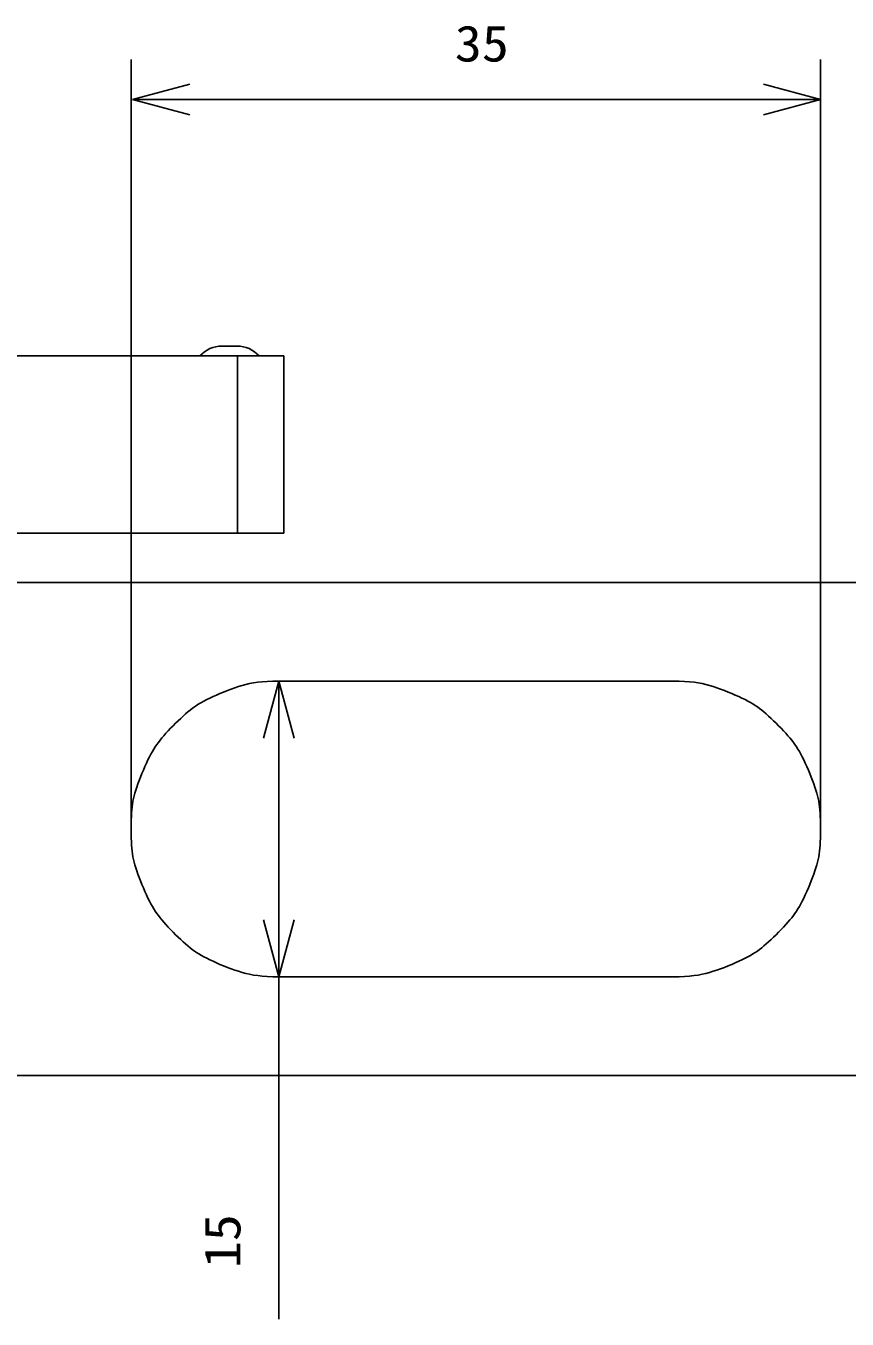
# Model space of a CAD drawing. Units: millimetres on the paper. Extents: x -131 to 294, y -95 to 190.
# Drawn here: x -8.6 to 33.1, y 16.6 to 82.2 of the extents above; entities that cross this region are included whole.
import ezdxf
from ezdxf.enums import TextEntityAlignment as Align

# ---------------------------------------------------------------- set-up
doc = ezdxf.new("R2010")
doc.units = ezdxf.units.MM
doc.layers.add('0-0_0', color=4, linetype='Continuous')
doc.styles.add('ＭＳ ゴシック', font='')
doc.styles.get('ＭＳ ゴシック').set_extended_font_data('MS Gothic')

msp = doc.modelspace()

# ---------------------------------------------------------------- linework, layer by layer
at = {"layer": '0-0_0'}
for p, q in [((-3.233, 41.203), (-3.233, 80.526)), ((31.74, 41.019), (31.74, 80.526)), ((-3.158, 78.496), (-0.26, 79.273)), ((31.74, 78.496), (28.842, 79.273)), ((-3.158, 78.496), (31.74, 78.496)), ((-3.158, 78.496), (-0.26, 77.72)), ((31.74, 78.496), (28.842, 77.72)), ((2.138, 65.986), (1.374, 65.986)), ((2.163, 65.486), (-24.244, 65.486)), ((4.506, 65.486), (2.163, 65.486)), ((2.163, 56.486), (2.163, 65.486)), ((4.506, 56.486), (4.506, 65.486)), ((69.756, 53.986), (-10.244, 53.986)), ((4.256, 48.986), (3.479, 46.088)), ((4.256, 48.986), (4.256, 33.986)), ((4.256, 48.986), (5.032, 46.088)), ((4.256, 33.986), (3.479, 36.884)), ((4.256, 33.986), (5.032, 36.884)), ((4.256, 33.986), (4.256, 16.618)), ((-10.244, 28.986), (69.756, 28.986))]:
    msp.add_line(p, q, dxfattribs=at)
for points in [[(4.506, 56.486), (2.163, 56.486), (-24.244, 56.486)], [(-1.676, 46.103), (-1.576, 46.219), (-1.467, 46.34), (-1.351, 46.465), (-1.23, 46.593), (-1.104, 46.722), (-0.976, 46.85), (-0.847, 46.976), (-0.719, 47.097), (-0.594, 47.213), (-0.473, 47.321), (-0.358, 47.421), (-0.246, 47.513), (-0.136, 47.599), (-0.025, 47.679), (0.087, 47.756), (0.204, 47.83), (0.327, 47.902), (0.459, 47.975), (0.6, 48.048), (0.754, 48.124), (0.919, 48.201), (1.092, 48.279), (1.272, 48.356), (1.458, 48.433), (1.647, 48.507), (1.837, 48.578), (2.027, 48.645), (2.215, 48.708), (2.4, 48.764), (2.586, 48.815), (2.776, 48.859), (2.975, 48.897), (3.188, 48.929), (3.418, 48.954), (3.669, 48.972), (3.947, 48.982), (4.256, 48.986), (24.256, 48.986)], [(24.256, 48.986), (24.564, 48.982), (24.842, 48.972), (25.094, 48.954), (25.324, 48.929), (25.536, 48.897), (25.735, 48.859), (25.925, 48.815), (26.111, 48.764), (26.296, 48.708), (26.484, 48.645), (26.674, 48.578), (26.865, 48.507), (27.054, 48.433), (27.239, 48.356), (27.419, 48.279), (27.593, 48.201), (27.757, 48.124), (27.911, 48.048), (28.053, 47.975), (28.184, 47.902), (28.307, 47.83), (28.424, 47.756), (28.537, 47.679), (28.647, 47.599), (28.757, 47.513), (28.869, 47.421), (28.984, 47.321), (29.105, 47.213), (29.231, 47.097), (29.359, 46.976), (29.487, 46.85), (29.615, 46.722), (29.741, 46.593), (29.863, 46.465), (29.979, 46.34), (30.087, 46.219), (30.187, 46.103), (30.28, 45.991), (30.365, 45.881)], [(-3.142, 40.08), (-3.165, 40.219), (-3.184, 40.363), (-3.199, 40.512), (-3.211, 40.671), (-3.221, 40.84), (-3.228, 41.019), (-3.233, 41.203), (-3.236, 41.391), (-3.236, 41.581), (-3.233, 41.769), (-3.228, 41.954), (-3.221, 42.132), (-3.211, 42.301), (-3.199, 42.46), (-3.184, 42.61), (-3.165, 42.753), (-3.142, 42.892), (-3.115, 43.029), (-3.082, 43.167), (-3.044, 43.308), (-3, 43.454), (-2.95, 43.608), (-2.892, 43.772), (-2.829, 43.943), (-2.76, 44.119), (-2.688, 44.298), (-2.613, 44.477), (-2.536, 44.654), (-2.458, 44.825), (-2.381, 44.989), (-2.305, 45.143), (-2.231, 45.286), (-2.158, 45.418), (-2.086, 45.541), (-2.012, 45.658), (-1.935, 45.771), (-1.854, 45.881), (-1.768, 45.991), (-1.676, 46.103)], [(30.365, 45.881), (30.446, 45.771), (30.523, 45.658), (30.597, 45.541), (30.67, 45.418), (30.742, 45.286), (30.816, 45.143), (30.892, 44.989), (30.97, 44.825), (31.047, 44.654), (31.124, 44.477), (31.199, 44.298), (31.272, 44.119), (31.34, 43.943), (31.404, 43.772), (31.461, 43.608), (31.512, 43.454), (31.556, 43.308), (31.593, 43.167), (31.626, 43.029), (31.653, 42.892), (31.676, 42.753), (31.695, 42.61), (31.71, 42.46), (31.722, 42.301), (31.732, 42.132), (31.74, 41.954), (31.745, 41.769), (31.747, 41.581), (31.747, 41.391), (31.745, 41.203), (31.74, 41.019), (31.732, 40.84), (31.722, 40.671), (31.71, 40.512), (31.695, 40.363), (31.676, 40.219), (31.653, 40.08), (31.626, 39.943), (31.593, 39.805)], [(0.327, 35.07), (0.204, 35.143), (0.087, 35.216), (-0.025, 35.293), (-0.136, 35.373), (-0.246, 35.459), (-0.358, 35.551), (-0.473, 35.651), (-0.594, 35.759), (-0.719, 35.875), (-0.847, 35.997), (-0.976, 36.122), (-1.104, 36.25), (-1.23, 36.379), (-1.351, 36.507), (-1.467, 36.632), (-1.576, 36.753), (-1.676, 36.869), (-1.768, 36.981), (-1.854, 37.091), (-1.935, 37.201), (-2.012, 37.314), (-2.086, 37.431), (-2.158, 37.555), (-2.231, 37.686), (-2.305, 37.829), (-2.381, 37.983), (-2.458, 38.147), (-2.536, 38.319), (-2.613, 38.495), (-2.688, 38.674), (-2.76, 38.853), (-2.829, 39.029), (-2.892, 39.2), (-2.95, 39.364), (-3, 39.518), (-3.044, 39.664), (-3.082, 39.805), (-3.115, 39.943), (-3.142, 40.08)], [(31.593, 39.805), (31.556, 39.664), (31.512, 39.518), (31.461, 39.364), (31.404, 39.2), (31.34, 39.029), (31.272, 38.853), (31.199, 38.674), (31.124, 38.495), (31.047, 38.319), (30.97, 38.147), (30.892, 37.983), (30.816, 37.829), (30.742, 37.686), (30.67, 37.555), (30.597, 37.431), (30.523, 37.314), (30.446, 37.201), (30.365, 37.091), (30.28, 36.981), (30.187, 36.869), (30.087, 36.753), (29.979, 36.632), (29.863, 36.507), (29.741, 36.379), (29.615, 36.25), (29.487, 36.122), (29.359, 35.997), (29.231, 35.875), (29.105, 35.759), (28.984, 35.651), (28.869, 35.551), (28.757, 35.459), (28.647, 35.373), (28.537, 35.293), (28.424, 35.216), (28.307, 35.143), (28.184, 35.07), (28.053, 34.998), (27.911, 34.924)], [(27.911, 34.924), (27.757, 34.848), (27.593, 34.771), (27.419, 34.693), (27.239, 34.616), (27.054, 34.54), (26.865, 34.465), (26.674, 34.394), (26.484, 34.327), (26.296, 34.265), (26.111, 34.208), (25.925, 34.158), (25.735, 34.113), (25.536, 34.075), (25.324, 34.044), (25.094, 34.019), (24.842, 34.001), (24.564, 33.99), (24.256, 33.986), (4.256, 33.986), (3.947, 33.99), (3.669, 34.001), (3.418, 34.019), (3.188, 34.044), (2.975, 34.075), (2.776, 34.113), (2.586, 34.158), (2.4, 34.208), (2.215, 34.265), (2.027, 34.327), (1.837, 34.394), (1.647, 34.465), (1.458, 34.54), (1.272, 34.616), (1.092, 34.693), (0.919, 34.771), (0.754, 34.848), (0.6, 34.924), (0.459, 34.998), (0.327, 35.07)]]:
    msp.add_lwpolyline(points, dxfattribs=at)
for centre, start, end in [((1.374, 64.486), 89.99995, 138.18965), ((2.138, 64.486), 41.81033, 90.00002)]:
    msp.add_arc(centre, 1.5, start, end, dxfattribs=at)

# ---------------------------------------------------------------- texts
at = {"layer": '0-0_0', "style": 'ＭＳ ゴシック', "width": 1.1}
msp.add_text('35', height=1.833, dxfattribs=at).set_placement((13.187, 79.871), align=Align.BOTTOM_LEFT)
msp.add_text('15', height=1.833, rotation=90, dxfattribs=at).set_placement((2.86, 19.2), align=Align.BOTTOM_LEFT)

doc.saveas('drawing.dxf')
